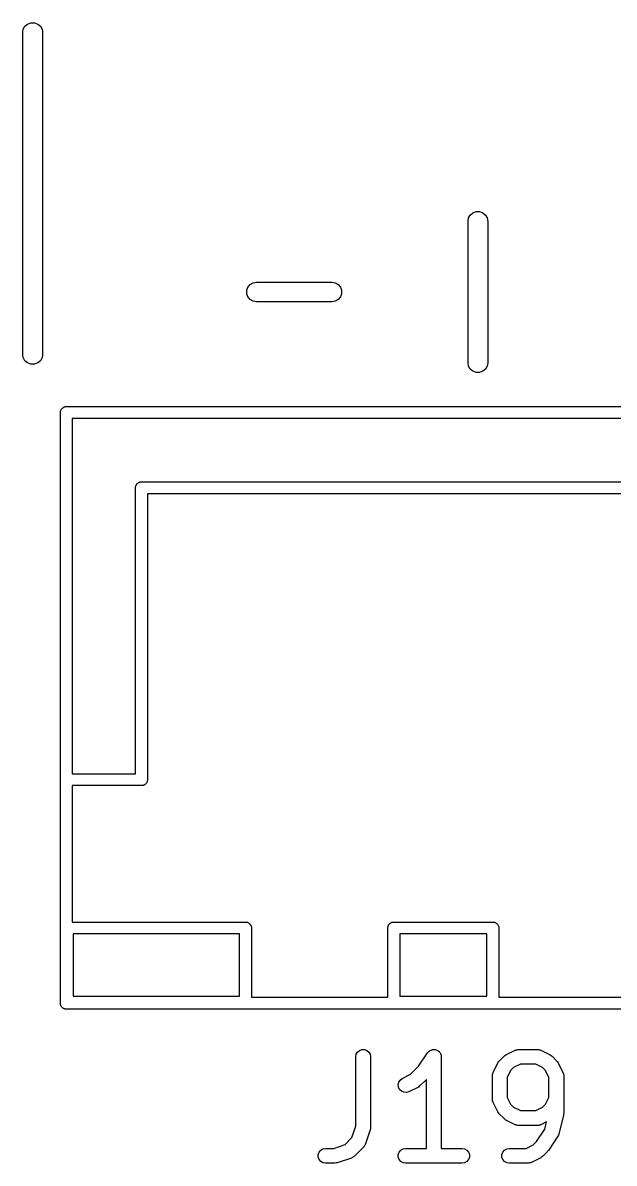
# Model space of a CAD drawing. Extents: x 100.8 to 195, y -113.5 to -35.1.
# Drawn here: x 141.9 to 147.88, y -46.68 to -35.15 of the extents above; entities that cross this region are included whole.
import ezdxf

# ---------------------------------------------------------------- set-up
doc = ezdxf.new("R2010")
doc.units = 0
doc.header["$MEASUREMENT"] = 0
doc.layers.add('BLACK', color=7, linetype='CONTINUOUS')

msp = doc.modelspace()

# ---------------------------------------------------------------- linework, layer by layer
at = {"layer": 'BLACK', "linetype": 'CONTINUOUS'}
for p, q in [((141.949, -35.1621), (141.982, -35.15)), ((141.982, -35.15), (142.018, -35.15)), ((142.018, -35.15), (142.051, -35.1621)), ((141.9, -35.2413), (141.905, -35.2153)), ((141.9, -38.5087), (141.9, -35.2413)), ((141.905, -35.2153), (141.922, -35.1847)), ((141.922, -35.1847), (141.949, -35.1621)), ((142.051, -35.1621), (142.078, -35.1847)), ((142.078, -35.1847), (142.095, -35.2153)), ((142.095, -35.2153), (142.1, -35.2413)), ((142.1, -35.2413), (142.1, -38.5087)), ((146.406, -37.1229), (146.423, -37.0929)), ((146.423, -37.0929), (146.45, -37.0705)), ((146.45, -37.0705), (146.483, -37.0587)), ((146.483, -37.0587), (146.517, -37.0587)), ((146.517, -37.0587), (146.55, -37.0705)), ((146.55, -37.0705), (146.577, -37.0929)), ((146.577, -37.0929), (146.594, -37.1229)), ((146.4, -37.1571), (146.406, -37.1229)), ((146.4, -38.5857), (146.4, -37.1571)), ((146.594, -37.1229), (146.6, -37.1571)), ((146.6, -37.1571), (146.6, -38.5857)), ((144.175, -37.8214), (144.198, -37.7948)), ((144.198, -37.7948), (144.228, -37.7775)), ((144.228, -37.7775), (144.262, -37.7714)), ((144.262, -37.7714), (145.024, -37.7714)), ((145.024, -37.7714), (145.058, -37.7775)), ((145.058, -37.7775), (145.088, -37.7948)), ((145.088, -37.7948), (145.11, -37.8214)), ((144.163, -37.8541), (144.175, -37.8214)), ((144.163, -37.8888), (144.163, -37.8541)), ((144.175, -37.9214), (144.163, -37.8888)), ((144.198, -37.948), (144.175, -37.9214)), ((145.11, -37.9214), (145.088, -37.948)), ((145.11, -37.8214), (145.122, -37.8541)), ((145.122, -37.8888), (145.11, -37.9214)), ((145.122, -37.8541), (145.122, -37.8888)), ((144.228, -37.9654), (144.198, -37.948)), ((144.262, -37.9714), (144.228, -37.9654)), ((145.024, -37.9714), (144.262, -37.9714)), ((145.058, -37.9654), (145.024, -37.9714)), ((145.088, -37.948), (145.058, -37.9654)), ((141.905, -38.5347), (141.9, -38.5087)), ((141.922, -38.5653), (141.905, -38.5347)), ((141.949, -38.5879), (141.922, -38.5653)), ((141.982, -38.6), (141.949, -38.5879)), ((142.018, -38.6), (141.982, -38.6)), ((142.051, -38.5879), (142.018, -38.6)), ((142.078, -38.5653), (142.051, -38.5879)), ((142.095, -38.5347), (142.078, -38.5653)), ((142.1, -38.5087), (142.095, -38.5347)), ((146.406, -38.6199), (146.4, -38.5857)), ((146.6, -38.5857), (146.594, -38.6199)), ((146.423, -38.65), (146.406, -38.6199)), ((146.45, -38.6723), (146.423, -38.65)), ((146.483, -38.6842), (146.45, -38.6723)), ((146.517, -38.6842), (146.483, -38.6842)), ((146.55, -38.6723), (146.517, -38.6842)), ((146.577, -38.65), (146.55, -38.6723)), ((146.594, -38.6199), (146.577, -38.65)), ((142.28, -39.0794), (142.282, -39.0744)), ((142.282, -39.0744), (142.283, -39.0692)), ((142.283, -39.0692), (142.285, -39.0645)), ((142.285, -39.0645), (142.287, -39.0595)), ((142.287, -39.0595), (142.291, -39.0555)), ((142.291, -39.0555), (142.293, -39.0508)), ((142.293, -39.0508), (142.297, -39.0474)), ((142.297, -39.0474), (142.301, -39.0433)), ((142.301, -39.0433), (142.305, -39.0407)), ((142.305, -39.0407), (142.31, -39.0372)), ((142.31, -39.0372), (142.315, -39.0354)), ((142.315, -39.0354), (142.319, -39.0327)), ((142.319, -39.0327), (142.324, -39.0318)), ((142.324, -39.0318), (142.329, -39.03)), ((142.329, -39.03), (142.335, -39.03)), ((142.335, -39.03), (142.335, -39.03)), ((142.335, -39.03), (149.965, -39.03)), ((142.28, -39.0847), (142.28, -39.0794)), ((142.28, -39.0848), (142.28, -39.0847)), ((142.28, -45.0494), (142.28, -39.0848)), ((149.9, -39.15), (142.4, -39.15)), ((142.4, -39.15), (142.4, -42.74)), ((143.04, -39.8394), (143.042, -39.8344)), ((143.04, -39.8448), (143.04, -39.8394)), ((143.04, -42.74), (143.04, -39.8448)), ((143.042, -39.8344), (143.043, -39.8292)), ((143.043, -39.8292), (143.045, -39.8246)), ((143.045, -39.8246), (143.047, -39.8195)), ((143.047, -39.8195), (143.051, -39.8154)), ((143.051, -39.8154), (143.053, -39.8108)), ((143.053, -39.8108), (143.057, -39.8074)), ((143.057, -39.8074), (143.061, -39.8033)), ((143.061, -39.8033), (143.065, -39.8007)), ((143.065, -39.8007), (143.07, -39.7972)), ((143.07, -39.7972), (143.075, -39.7954)), ((143.075, -39.7954), (143.079, -39.7927)), ((143.079, -39.7927), (143.084, -39.7918)), ((143.084, -39.7918), (143.089, -39.79)), ((143.089, -39.79), (143.095, -39.79)), ((143.095, -39.79), (143.095, -39.79)), ((143.095, -39.79), (149.205, -39.79)), ((149.14, -39.91), (143.16, -39.91)), ((143.16, -39.91), (143.16, -42.8052)), ((142.4, -42.74), (143.04, -42.74)), ((143.105, -42.86), (142.4, -42.86)), ((142.4, -42.86), (142.4, -44.24)), ((143.111, -42.86), (143.105, -42.86)), ((143.105, -42.86), (143.105, -42.86)), ((143.116, -42.8582), (143.111, -42.86)), ((143.121, -42.8573), (143.116, -42.8582)), ((143.125, -42.8546), (143.121, -42.8573)), ((143.13, -42.8528), (143.125, -42.8546)), ((143.135, -42.8493), (143.13, -42.8528)), ((143.139, -42.8467), (143.135, -42.8493)), ((143.143, -42.8426), (143.139, -42.8467)), ((143.147, -42.8392), (143.143, -42.8426)), ((143.149, -42.8345), (143.147, -42.8392)), ((143.153, -42.8305), (143.149, -42.8345)), ((143.155, -42.8255), (143.153, -42.8305)), ((143.157, -42.8208), (143.155, -42.8255)), ((143.158, -42.8156), (143.157, -42.8208)), ((143.16, -42.8106), (143.158, -42.8156)), ((143.16, -42.8052), (143.16, -42.8053)), ((143.16, -42.8053), (143.16, -42.8106)), ((142.4, -44.24), (144.155, -44.24)), ((144.155, -44.24), (144.155, -44.24)), ((144.155, -44.24), (144.161, -44.24)), ((144.161, -44.24), (144.166, -44.2418)), ((144.166, -44.2418), (144.171, -44.2427)), ((144.171, -44.2427), (144.175, -44.2454)), ((144.175, -44.2454), (144.18, -44.2472)), ((144.18, -44.2472), (144.185, -44.2507)), ((144.185, -44.2507), (144.189, -44.2533)), ((144.189, -44.2533), (144.193, -44.2574)), ((144.193, -44.2574), (144.197, -44.2608)), ((144.197, -44.2608), (144.199, -44.2655)), ((145.601, -44.2655), (145.603, -44.2608)), ((145.603, -44.2608), (145.607, -44.2574)), ((145.607, -44.2574), (145.611, -44.2533)), ((145.611, -44.2533), (145.615, -44.2507)), ((145.615, -44.2507), (145.62, -44.2472)), ((145.62, -44.2472), (145.625, -44.2454)), ((145.625, -44.2454), (145.629, -44.2427)), ((145.629, -44.2427), (145.634, -44.2418)), ((145.634, -44.2418), (145.639, -44.24)), ((145.639, -44.24), (145.645, -44.24)), ((145.645, -44.24), (145.645, -44.24)), ((145.645, -44.24), (146.655, -44.24)), ((146.655, -44.24), (146.655, -44.24)), ((146.655, -44.24), (146.661, -44.24)), ((146.661, -44.24), (146.666, -44.2418)), ((146.666, -44.2418), (146.671, -44.2427)), ((146.671, -44.2427), (146.675, -44.2454)), ((146.675, -44.2454), (146.68, -44.2472)), ((146.68, -44.2472), (146.685, -44.2507)), ((146.685, -44.2507), (146.689, -44.2533)), ((146.689, -44.2533), (146.693, -44.2574)), ((146.693, -44.2574), (146.697, -44.2608)), ((146.697, -44.2608), (146.699, -44.2655)), ((142.41, -44.36), (142.41, -44.99)), ((144.09, -44.36), (142.41, -44.36)), ((144.09, -44.99), (144.09, -44.36)), ((144.199, -44.2655), (144.203, -44.2695)), ((144.203, -44.2695), (144.205, -44.2745)), ((144.205, -44.2745), (144.207, -44.2792)), ((144.207, -44.2792), (144.208, -44.2844)), ((144.208, -44.2844), (144.21, -44.2894)), ((144.21, -44.2894), (144.21, -44.2947)), ((144.21, -44.2947), (144.21, -44.2948)), ((144.21, -44.2948), (144.21, -45)), ((145.59, -44.2894), (145.592, -44.2844)), ((145.59, -44.2947), (145.59, -44.2894)), ((145.59, -44.2948), (145.59, -44.2947)), ((145.59, -45), (145.59, -44.2948)), ((145.592, -44.2844), (145.593, -44.2792)), ((145.593, -44.2792), (145.595, -44.2745)), ((145.595, -44.2745), (145.597, -44.2695)), ((145.597, -44.2695), (145.601, -44.2655)), ((145.71, -44.36), (145.71, -44.99)), ((146.59, -44.36), (145.71, -44.36)), ((146.59, -44.99), (146.59, -44.36)), ((146.699, -44.2655), (146.703, -44.2695)), ((146.703, -44.2695), (146.705, -44.2745)), ((146.705, -44.2745), (146.707, -44.2792)), ((146.707, -44.2792), (146.708, -44.2844)), ((146.708, -44.2844), (146.71, -44.2894)), ((146.71, -44.2894), (146.71, -44.2947)), ((146.71, -44.2947), (146.71, -44.2948)), ((146.71, -44.2948), (146.71, -45)), ((142.28, -45.0706), (142.28, -45.0494)), ((142.282, -45.0756), (142.28, -45.0706)), ((142.41, -44.99), (144.09, -44.99)), ((144.21, -45), (145.59, -45)), ((145.71, -44.99), (146.59, -44.99)), ((146.71, -45), (148.09, -45)), ((142.283, -45.0808), (142.282, -45.0756)), ((142.285, -45.0854), (142.283, -45.0808)), ((142.287, -45.0905), (142.285, -45.0854)), ((142.291, -45.0945), (142.287, -45.0905)), ((142.293, -45.0992), (142.291, -45.0945)), ((142.297, -45.1026), (142.293, -45.0992)), ((142.301, -45.1067), (142.297, -45.1026)), ((142.305, -45.1093), (142.301, -45.1067)), ((142.31, -45.1128), (142.305, -45.1093)), ((142.315, -45.1146), (142.31, -45.1128)), ((142.319, -45.1173), (142.315, -45.1146)), ((142.324, -45.1182), (142.319, -45.1173)), ((142.329, -45.12), (142.324, -45.1182)), ((142.335, -45.12), (142.329, -45.12)), ((149.965, -45.12), (142.335, -45.12)), ((142.335, -45.12), (142.335, -45.12)), ((145.303, -45.5374), (145.327, -45.5285)), ((145.327, -45.5285), (145.353, -45.5285)), ((145.353, -45.5285), (145.378, -45.5374)), ((146.026, -45.5344), (146.034, -45.5304)), ((146.034, -45.5304), (146.038, -45.5299)), ((146.038, -45.5299), (146.042, -45.5285)), ((146.042, -45.5285), (146.051, -45.5285)), ((146.051, -45.5285), (146.06, -45.5275)), ((146.06, -45.5275), (146.064, -45.5285)), ((146.064, -45.5285), (146.068, -45.5285)), ((146.068, -45.5285), (146.076, -45.5316)), ((146.076, -45.5316), (146.085, -45.5337)), ((146.883, -45.5341), (146.886, -45.5319)), ((146.886, -45.5319), (146.895, -45.5304)), ((146.895, -45.5304), (146.903, -45.5279)), ((146.903, -45.5279), (146.908, -45.5281)), ((146.908, -45.5281), (146.912, -45.5274)), ((146.912, -45.5274), (147.102, -45.5274)), ((147.102, -45.5274), (147.107, -45.5281)), ((147.107, -45.5281), (147.111, -45.5279)), ((147.111, -45.5279), (147.119, -45.5304)), ((147.119, -45.5304), (147.128, -45.5319)), ((147.128, -45.5319), (147.132, -45.5341)), ((145.265, -45.6024), (145.27, -45.5767)), ((145.265, -46.3045), (145.265, -45.6024)), ((145.27, -45.5767), (145.283, -45.5542)), ((145.283, -45.5542), (145.303, -45.5374)), ((145.378, -45.5374), (145.398, -45.5542)), ((145.398, -45.5542), (145.411, -45.5767)), ((145.411, -45.5767), (145.415, -45.6024)), ((145.415, -45.6024), (145.415, -46.3167)), ((145.901, -45.6975), (145.992, -45.5608)), ((145.992, -45.5608), (145.995, -45.5578)), ((145.995, -45.5578), (145.997, -45.5542)), ((145.997, -45.5542), (146.004, -45.5484)), ((146.004, -45.5484), (146.01, -45.5419)), ((146.01, -45.5419), (146.014, -45.5401)), ((146.014, -45.5401), (146.017, -45.5374)), ((146.017, -45.5374), (146.026, -45.5344)), ((146.085, -45.5337), (146.088, -45.536)), ((146.088, -45.536), (146.092, -45.5374)), ((146.092, -45.5374), (146.099, -45.5432)), ((146.099, -45.5432), (146.107, -45.5481)), ((146.107, -45.5481), (146.109, -45.5515)), ((146.109, -45.5515), (146.112, -45.5542)), ((146.112, -45.5542), (146.117, -45.5619)), ((146.117, -45.5619), (146.122, -45.5691)), ((146.122, -45.5691), (146.123, -45.5731)), ((146.123, -45.5731), (146.125, -45.5767)), ((146.125, -45.5767), (146.127, -45.5855)), ((146.127, -45.5855), (146.129, -45.5941)), ((146.129, -45.5941), (146.129, -45.5983)), ((146.129, -45.5983), (146.13, -45.6024)), ((146.13, -45.6024), (146.13, -46.5274)), ((146.709, -45.6544), (146.716, -45.6446)), ((146.716, -45.6446), (146.764, -45.597)), ((146.764, -45.597), (146.773, -45.5901)), ((146.773, -45.5901), (146.783, -45.5829)), ((146.783, -45.5829), (146.878, -45.5353)), ((146.878, -45.5353), (146.883, -45.5341)), ((147.132, -45.5341), (147.136, -45.5353)), ((147.136, -45.5353), (147.231, -45.5829)), ((147.231, -45.5829), (147.241, -45.5901)), ((147.241, -45.5901), (147.251, -45.597)), ((147.251, -45.597), (147.298, -45.6446)), ((147.298, -45.6446), (147.305, -45.6544)), ((145.82, -45.7788), (145.901, -45.6975)), ((146.651, -45.7672), (146.653, -45.7635)), ((146.653, -45.7635), (146.654, -45.7593)), ((146.654, -45.7593), (146.702, -45.6641)), ((146.702, -45.6641), (146.709, -45.6544)), ((146.831, -45.742), (146.796, -45.8106)), ((146.861, -45.7116), (146.831, -45.742)), ((146.93, -45.6774), (146.861, -45.7116)), ((147.085, -45.6774), (146.93, -45.6774)), ((147.153, -45.7116), (147.085, -45.6774)), ((147.184, -45.742), (147.153, -45.7116)), ((147.218, -45.8106), (147.184, -45.742)), ((147.305, -45.6544), (147.312, -45.6641)), ((147.312, -45.6641), (147.36, -45.7593)), ((147.36, -45.7593), (147.361, -45.7635)), ((147.361, -45.7635), (147.363, -45.7672)), ((145.694, -45.8836), (145.7, -45.8583)), ((145.7, -45.8583), (145.715, -45.8365)), ((145.715, -45.8365), (145.736, -45.821)), ((145.736, -45.821), (145.82, -45.7788)), ((145.98, -45.8311), (145.917, -45.8935)), ((145.98, -46.5274), (145.98, -45.8311)), ((146.646, -45.7929), (146.647, -45.7886)), ((146.646, -46.031), (146.646, -45.7929)), ((146.647, -45.7843), (146.649, -45.7759)), ((146.647, -45.7886), (146.647, -45.7843)), ((146.649, -45.7759), (146.651, -45.7672)), ((146.796, -45.8106), (146.796, -46.0132)), ((147.218, -46.0132), (147.218, -45.8106)), ((147.363, -45.7672), (147.365, -45.7759)), ((147.365, -45.7759), (147.367, -45.7843)), ((147.367, -45.7843), (147.367, -45.7886)), ((147.367, -45.7886), (147.368, -45.7929)), ((147.368, -45.7929), (147.368, -46.1738)), ((145.697, -45.9095), (145.694, -45.8836)), ((145.709, -45.9328), (145.697, -45.9095)), ((145.728, -45.9507), (145.709, -45.9328)), ((145.752, -45.961), (145.728, -45.9507)), ((145.778, -45.9626), (145.752, -45.961)), ((145.803, -45.9552), (145.778, -45.9626)), ((145.898, -45.9076), (145.803, -45.9552)), ((145.907, -45.9004), (145.898, -45.9076)), ((145.917, -45.8935), (145.907, -45.9004)), ((146.647, -46.0352), (146.646, -46.031)), ((146.647, -46.0395), (146.647, -46.0352)), ((146.649, -46.0479), (146.647, -46.0395)), ((146.651, -46.0566), (146.649, -46.0479)), ((146.653, -46.0603), (146.651, -46.0566)), ((146.654, -46.0645), (146.653, -46.0603)), ((146.702, -46.1597), (146.654, -46.0645)), ((146.796, -46.0132), (146.831, -46.0818)), ((146.831, -46.0818), (146.861, -46.1122)), ((147.153, -46.1122), (147.184, -46.0818)), ((147.184, -46.0818), (147.218, -46.0132)), ((146.709, -46.1694), (146.702, -46.1597)), ((146.716, -46.1792), (146.709, -46.1694)), ((146.764, -46.2268), (146.716, -46.1792)), ((146.861, -46.1122), (146.93, -46.1464)), ((146.93, -46.1464), (147.085, -46.1464)), ((147.085, -46.1464), (147.153, -46.1122)), ((147.366, -46.192), (147.318, -46.3825)), ((147.368, -46.1738), (147.366, -46.1828)), ((147.366, -46.1828), (147.366, -46.192)), ((145.227, -46.419), (145.265, -46.3045)), ((145.413, -46.3285), (145.412, -46.3404)), ((145.415, -46.3167), (145.413, -46.3285)), ((146.773, -46.2337), (146.764, -46.2268)), ((146.783, -46.2409), (146.773, -46.2337)), ((146.878, -46.2885), (146.783, -46.2409)), ((146.883, -46.2897), (146.878, -46.2885)), ((146.886, -46.2919), (146.883, -46.2897)), ((146.895, -46.2934), (146.886, -46.2919)), ((146.903, -46.2959), (146.895, -46.2934)), ((146.908, -46.2957), (146.903, -46.2959)), ((146.912, -46.2964), (146.908, -46.2957)), ((147.102, -46.2964), (146.912, -46.2964)), ((147.092, -46.4594), (147.176, -46.3335)), ((147.107, -46.2957), (147.102, -46.2964)), ((147.111, -46.2959), (147.107, -46.2957)), ((147.119, -46.2934), (147.111, -46.2959)), ((147.128, -46.2919), (147.119, -46.2934)), ((147.132, -46.2897), (147.128, -46.2919)), ((147.136, -46.2885), (147.132, -46.2897)), ((147.194, -46.2594), (147.136, -46.2885)), ((147.176, -46.3335), (147.194, -46.2594)), ((145.157, -46.4892), (145.227, -46.419)), ((145.412, -46.3404), (145.364, -46.4832)), ((147.308, -46.4059), (147.212, -46.5487)), ((147.313, -46.3941), (147.308, -46.4059)), ((147.318, -46.3825), (147.313, -46.3941)), ((144.886, -46.5894), (144.895, -46.5649)), ((144.895, -46.5649), (144.911, -46.5449)), ((144.911, -46.5449), (144.934, -46.5319)), ((144.934, -46.5319), (144.96, -46.5274)), ((144.96, -46.5274), (145.043, -46.5274)), ((145.043, -46.5274), (145.157, -46.4892)), ((145.346, -46.5126), (145.251, -46.6078)), ((145.348, -46.509), (145.346, -46.5126)), ((145.352, -46.5061), (145.348, -46.509)), ((145.356, -46.4984), (145.352, -46.5061)), ((145.361, -46.4912), (145.356, -46.4984)), ((145.362, -46.487), (145.361, -46.4912)), ((145.364, -46.4832), (145.362, -46.487)), ((145.695, -46.5894), (145.704, -46.5649)), ((145.704, -46.5649), (145.721, -46.5449)), ((145.721, -46.5449), (145.743, -46.5319)), ((145.743, -46.5319), (145.769, -46.5274)), ((145.769, -46.5274), (145.98, -46.5274)), ((146.13, -46.5274), (146.34, -46.5274)), ((146.34, -46.5274), (146.366, -46.5319)), ((146.366, -46.5319), (146.389, -46.5449)), ((146.389, -46.5449), (146.405, -46.5649)), ((146.405, -46.5649), (146.414, -46.5894)), ((146.743, -46.5894), (146.752, -46.5649)), ((146.752, -46.5649), (146.768, -46.5449)), ((146.768, -46.5449), (146.791, -46.5319)), ((146.791, -46.5319), (146.817, -46.5274)), ((146.817, -46.5274), (146.989, -46.5274)), ((146.989, -46.5274), (147.058, -46.4931)), ((147.058, -46.4931), (147.092, -46.4594)), ((147.203, -46.5602), (147.155, -46.6078)), ((147.207, -46.5541), (147.203, -46.5602)), ((147.212, -46.5487), (147.207, -46.5541)), ((144.886, -46.6154), (144.886, -46.5894)), ((144.895, -46.6399), (144.886, -46.6154)), ((144.911, -46.6598), (144.895, -46.6399)), ((144.934, -46.6729), (144.911, -46.6598)), ((144.96, -46.6774), (144.934, -46.6729)), ((145.055, -46.6774), (144.96, -46.6774)), ((145.067, -46.6753), (145.055, -46.6774)), ((145.078, -46.6735), (145.067, -46.6753)), ((145.221, -46.6259), (145.078, -46.6735)), ((145.225, -46.6239), (145.221, -46.6259)), ((145.229, -46.6227), (145.225, -46.6239)), ((145.237, -46.6177), (145.229, -46.6227)), ((145.244, -46.6135), (145.237, -46.6177)), ((145.247, -46.6103), (145.244, -46.6135)), ((145.251, -46.6078), (145.247, -46.6103)), ((145.695, -46.6154), (145.695, -46.5894)), ((145.704, -46.6399), (145.695, -46.6154)), ((145.721, -46.6598), (145.704, -46.6399)), ((145.743, -46.6729), (145.721, -46.6598)), ((145.769, -46.6774), (145.743, -46.6729)), ((146.34, -46.6774), (145.769, -46.6774)), ((146.366, -46.6729), (146.34, -46.6774)), ((146.389, -46.6598), (146.366, -46.6729)), ((146.405, -46.6399), (146.389, -46.6598)), ((146.414, -46.6154), (146.405, -46.6399)), ((146.414, -46.5894), (146.414, -46.6154)), ((146.743, -46.6154), (146.743, -46.5894)), ((146.752, -46.6399), (146.743, -46.6154)), ((146.768, -46.6598), (146.752, -46.6399)), ((146.791, -46.6729), (146.768, -46.6598)), ((146.817, -46.6774), (146.791, -46.6729)), ((147.007, -46.6774), (146.817, -46.6774)), ((147.011, -46.6766), (147.007, -46.6774)), ((147.016, -46.6769), (147.011, -46.6766)), ((147.024, -46.6744), (147.016, -46.6769)), ((147.033, -46.6729), (147.024, -46.6744)), ((147.037, -46.6707), (147.033, -46.6729)), ((147.041, -46.6695), (147.037, -46.6707)), ((147.136, -46.6218), (147.041, -46.6695)), ((147.146, -46.6147), (147.136, -46.6218)), ((147.155, -46.6078), (147.146, -46.6147))]:
    msp.add_line(p, q, dxfattribs=at)

doc.saveas('drawing.dxf')
